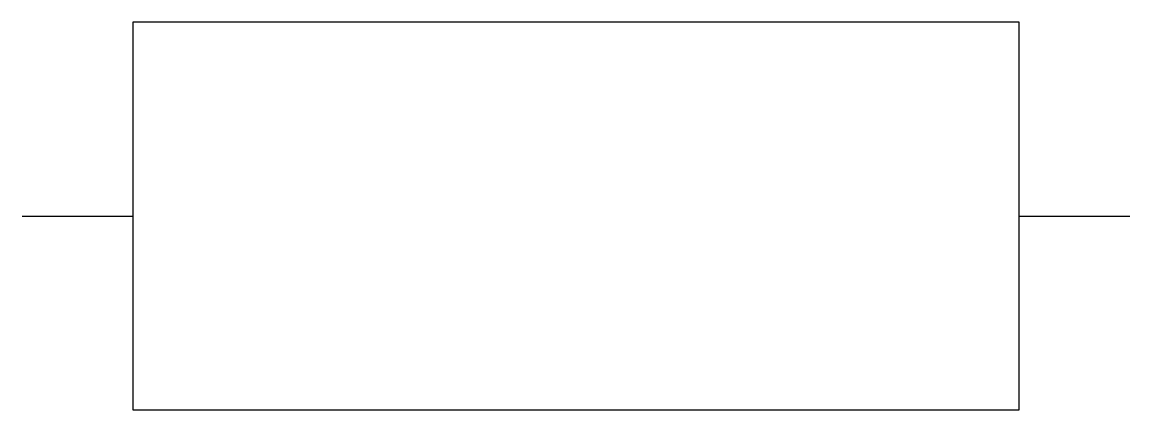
# Model space of a CAD drawing. Extents: x -5 to 5, y -1.8 to 1.8.
import ezdxf

# ---------------------------------------------------------------- set-up
doc = ezdxf.new("R2010")
doc.units = 0
doc.layers.add('OBJECT', color=7, linetype='Continuous', lineweight=25)

msp = doc.modelspace()

# ---------------------------------------------------------------- linework, layer by layer
at = {"layer": 'OBJECT'}
for p, q in [((4, 1.75), (-4, 1.75)), ((-4, 1.75), (-4, -1.75)), ((4, -1.75), (4, 1.75)), ((-4, -1.75), (4, -1.75))]:
    msp.add_line(p, q, dxfattribs=at)
at = {"layer": 'OBJECT', "color": 0, "linetype": 'Continuous'}
for p, q in [((-5, 0), (-4, 0)), ((4, 0), (5, 0))]:
    msp.add_line(p, q, dxfattribs=at)

doc.saveas('drawing.dxf')
